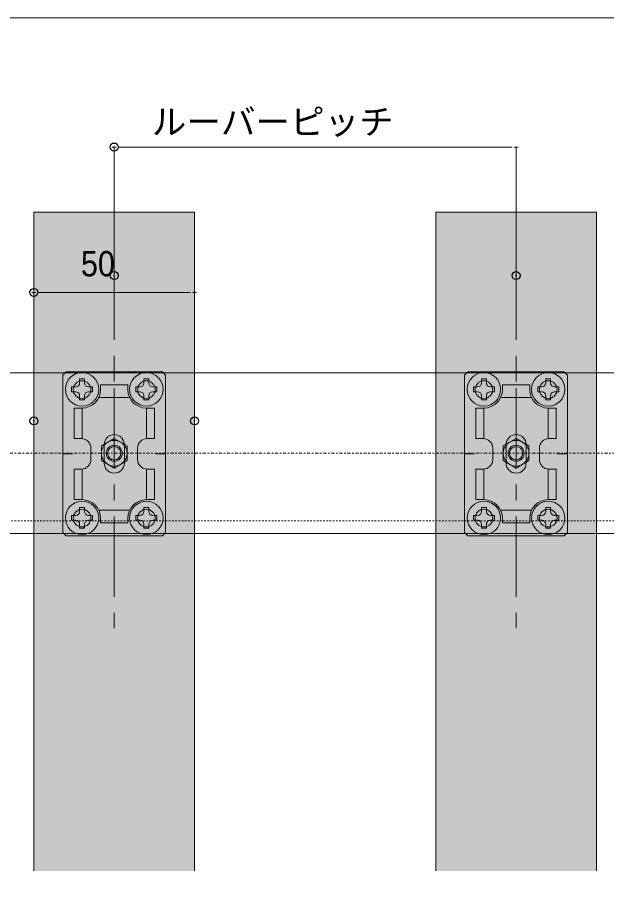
# Model space of a CAD drawing. Units: millimetres, scale not verified. Extents: x -1200 to 1200, y -342 to 342.
# Drawn here: x 423.2 to 459.8, y -53.4 to 1.6 of the extents above; entities that cross this region are included whole.
import ezdxf
from ezdxf.enums import TextEntityAlignment as Align

# ---------------------------------------------------------------- set-up
doc = ezdxf.new("R2010")
doc.units = ezdxf.units.MM
doc.header["$PDMODE"] = 32
doc.header["$PDSIZE"] = 0.5
doc.linetypes.add('CHAIN1', pattern=[8, 5, -1, 1, -1])
doc.linetypes.add('DASHED1', pattern=[1.8, 1.2, -0.6])
for name, color, linetype, lineweight in [('0-0_一般', 7, 'Continuous', 9), ('0-1_0', 7, 'Continuous', 9), ('0-3_寸法', 7, 'Continuous', 9), ('0-5_ルーバー', 7, 'Continuous', 9), ('0-7_ストリンガー', 7, 'Continuous', 9), ('0-9_背面金物', 7, 'Continuous', 9)]:
    doc.layers.add(name, color=color, linetype=linetype, lineweight=lineweight)
doc.layers.add('0-6_ハッチング', color=254, linetype='Continuous')
doc.layers.add('0-A_Defpoints', color=7, linetype='Continuous')
doc.styles.add('Osaka', font='')
doc.styles.get('Osaka').set_extended_font_data('Osaka')

# ---------------------------------------------------------------- blocks, each defined once
blk = doc.blocks.new('シンボル-26')
at = {"layer": '0-7_ストリンガー'}
for p, q in [((2562.5, 125), (-2562.5, 125)), ((2562.5, -125), (-2562.5, -125))]:
    blk.add_line(p, q, dxfattribs=at)
at = {"layer": '0-7_ストリンガー', "linetype": 'CHAIN1'}
blk.add_line((-2562.5, 0), (2667.05, 0), dxfattribs=at)
at = {"layer": '0-7_ストリンガー', "linetype": 'DASHED1'}
blk.add_line((2562.5, -105), (-2562.5, -105), dxfattribs=at)
blk = doc.blocks.new('グループ-178-1')
at = {"layer": '0-5_ルーバー'}
blk.add_lwpolyline([(127104.89, 136172.26), (127104.89, 137197.26), (126854.89, 137197.26), (126854.89, 136172.26)], dxfattribs=at)
blk = doc.blocks.new('グループ-179-1')
at = {"layer": '0-5_ルーバー'}
blk.add_lwpolyline([(127729.89, 136172.26), (127729.89, 137197.26), (127479.89, 137197.26), (127479.89, 136172.26)], dxfattribs=at)
blk = doc.blocks.new('グループ-354-1')
at = {"layer": '0-9_背面金物'}
for p, q in [((126899.89, 136943.75), (126904.89, 136948.75)), ((126899.89, 136821.25), (126899.89, 136943.75)), ((126904.89, 136948.75), (126979.89, 136948.75)), ((127054.89, 136948.75), (126979.89, 136948.75)), ((127054.89, 136948.75), (126979.89, 136948.75)), ((126979.89, 136933.75), (126979.89, 136948.75)), ((127059.89, 136943.75), (127054.89, 136948.75)), ((127059.89, 136821.25), (127059.89, 136943.75)), ((126958.64, 136921.25), (126958.64, 136928.75)), ((127001.14, 136928.75), (126958.64, 136928.75)), ((127001.14, 136921.25), (127001.14, 136928.75)), ((126955.78, 136908.75), (127004, 136908.75)), ((126917.39, 136892.5), (126929.89, 136892.5)), ((126917.39, 136845), (126917.39, 136892.5)), ((126929.89, 136845), (126929.89, 136892.5)), ((127042.39, 136892.5), (127029.89, 136892.5)), ((127029.89, 136845), (127029.89, 136892.5)), ((127042.39, 136845), (127042.39, 136892.5)), ((126917.39, 136845), (126928.64, 136845)), ((127042.39, 136845), (127031.14, 136845)), ((126943.64, 136830), (126943.64, 136812.5)), ((126964.39, 136806.88), (126964.39, 136835.62)), ((126995.64, 136806.88), (126995.64, 136835.62)), ((127016.14, 136830), (127016.14, 136812.5)), ((126899.89, 136821.25), (126899.89, 136698.75)), ((126899.89, 136821.25), (126914.89, 136821.25)), ((127044.89, 136821.25), (127059.89, 136821.25)), ((127059.89, 136821.25), (127059.89, 136698.75)), ((126917.39, 136797.5), (126928.64, 136797.5)), ((126917.39, 136797.5), (126917.39, 136750)), ((126929.89, 136797.5), (126929.89, 136750)), ((127029.89, 136797.5), (127029.89, 136750)), ((127042.39, 136797.5), (127031.14, 136797.5)), ((127042.39, 136797.5), (127042.39, 136750)), ((126917.39, 136750), (126929.89, 136750)), ((127042.39, 136750), (127029.89, 136750)), ((126955.78, 136733.75), (127004, 136733.75)), ((126958.64, 136721.25), (126958.64, 136713.75)), ((127001.14, 136721.25), (127001.14, 136713.75)), ((127001.14, 136713.75), (126958.64, 136713.75)), ((126979.89, 136693.75), (126979.89, 136708.75)), ((126899.89, 136698.75), (126904.89, 136693.75)), ((126904.89, 136693.75), (126979.89, 136693.75)), ((127054.89, 136693.75), (126979.89, 136693.75)), ((127054.89, 136693.75), (126979.89, 136693.75)), ((127059.89, 136698.75), (127054.89, 136693.75))]:
    blk.add_line(p, q, dxfattribs=at)
for centre, radius, start, end in [((126929.89, 136921.25), 13.75, 90, 270), ((126929.89, 136921.25), 13.75, 270, 90), ((127029.89, 136921.25), 13.75, 90, 270), ((127029.89, 136921.25), 13.75, 270, 90), ((126929.89, 136921.25), 28.75, 270, 0), ((127029.89, 136921.25), 28.75, 180, 270), ((126928.64, 136830), 15, 0, 90), ((126980.01, 136835.62), 15.62, 0, 180), ((127031.14, 136830), 15, 90, 180), ((126928.64, 136812.5), 15, 270, 0), ((126980.01, 136806.88), 15.62, 180, 0), ((127031.14, 136812.5), 15, 180, 270), ((126929.89, 136721.25), 28.75, 0, 90), ((127029.89, 136721.25), 28.75, 90, 180), ((126929.89, 136721.25), 13.75, 90, 270), ((126929.89, 136721.25), 13.75, 270, 90), ((127029.89, 136721.25), 13.75, 90, 270), ((127029.89, 136721.25), 13.75, 270, 90)]:
    blk.add_arc(centre, radius, start, end, dxfattribs=at)
blk = doc.blocks.new('グループ-355-1')
at = {"layer": '0-9_背面金物'}
for p, q in [((126979.89, 136845.36), (126959.89, 136833.81)), ((126999.89, 136833.81), (126979.89, 136845.36)), ((126959.89, 136833.81), (126959.89, 136810.71)), ((126999.89, 136810.71), (126999.89, 136833.81)), ((126959.89, 136810.71), (126979.89, 136799.17)), ((126979.89, 136799.17), (126999.89, 136810.71))]:
    blk.add_line(p, q, dxfattribs=at)
for radius in [20, 12.5, 10.34]:
    blk.add_circle((126979.89, 136822.26), radius, dxfattribs=at)
blk = doc.blocks.new('グループ-356-1')
at = {"layer": '0-9_背面金物'}
blk.add_line((126933.64, 136931.69), (126933.64, 136937.94), dxfattribs=at)
for points in [[(126933.64, 136937.94), (126926.14, 136937.94), (126926.14, 136931.69)], [(126919.89, 136925.44), (126913.64, 136925.44), (126913.64, 136917.94), (126919.89, 136917.94)], [(126939.89, 136917.94), (126946.14, 136917.94), (126946.14, 136925.44), (126939.89, 136925.44)], [(126926.14, 136911.69), (126926.14, 136905.44), (126933.64, 136905.44), (126933.64, 136911.69)]]:
    blk.add_lwpolyline(points, dxfattribs=at)
blk.add_circle((126929.89, 136921.69), 26, dxfattribs=at)
for centre, start, end in [((126919.89, 136931.69), 270, 0), ((126939.89, 136931.69), 180, 270), ((126919.89, 136911.69), 0, 90), ((126939.89, 136911.69), 90, 180)]:
    blk.add_arc(centre, 6.25, start, end, dxfattribs=at)
blk = doc.blocks.new('グループ-357-1')
at = {"layer": '0-9_背面金物'}
blk.add_line((126933.64, 136731.69), (126933.64, 136737.94), dxfattribs=at)
for points in [[(126933.64, 136737.94), (126926.14, 136737.94), (126926.14, 136731.69)], [(126919.89, 136725.44), (126913.64, 136725.44), (126913.64, 136717.94), (126919.89, 136717.94)], [(126939.89, 136717.94), (126946.14, 136717.94), (126946.14, 136725.44), (126939.89, 136725.44)], [(126926.14, 136711.69), (126926.14, 136705.44), (126933.64, 136705.44), (126933.64, 136711.69)]]:
    blk.add_lwpolyline(points, dxfattribs=at)
blk.add_circle((126929.89, 136721.69), 26, dxfattribs=at)
for centre, start, end in [((126919.89, 136731.69), 270, 0), ((126939.89, 136731.69), 180, 270), ((126919.89, 136711.69), 0, 90), ((126939.89, 136711.69), 90, 180)]:
    blk.add_arc(centre, 6.25, start, end, dxfattribs=at)
blk = doc.blocks.new('グループ-358-1')
at = {"layer": '0-9_背面金物'}
blk.add_line((127026.14, 136931.69), (127026.14, 136937.94), dxfattribs=at)
for points in [[(127026.14, 136937.94), (127033.64, 136937.94), (127033.64, 136931.69)], [(127019.89, 136917.94), (127013.64, 136917.94), (127013.64, 136925.44), (127019.89, 136925.44)], [(127039.89, 136925.44), (127046.14, 136925.44), (127046.14, 136917.94), (127039.89, 136917.94)], [(127033.64, 136911.69), (127033.64, 136905.44), (127026.14, 136905.44), (127026.14, 136911.69)]]:
    blk.add_lwpolyline(points, dxfattribs=at)
blk.add_circle((127029.89, 136921.69), 26, dxfattribs=at)
for centre, start, end in [((127019.89, 136931.69), 270, 0), ((127039.89, 136931.69), 180, 270), ((127019.89, 136911.69), 0, 90), ((127039.89, 136911.69), 90, 180)]:
    blk.add_arc(centre, 6.25, start, end, dxfattribs=at)
blk = doc.blocks.new('グループ-359-1')
at = {"layer": '0-9_背面金物'}
blk.add_line((127026.14, 136731.69), (127026.14, 136737.94), dxfattribs=at)
for points in [[(127026.14, 136737.94), (127033.64, 136737.94), (127033.64, 136731.69)], [(127019.89, 136717.94), (127013.64, 136717.94), (127013.64, 136725.44), (127019.89, 136725.44)], [(127039.89, 136725.44), (127046.14, 136725.44), (127046.14, 136717.94), (127039.89, 136717.94)], [(127033.64, 136711.69), (127033.64, 136705.44), (127026.14, 136705.44), (127026.14, 136711.69)]]:
    blk.add_lwpolyline(points, dxfattribs=at)
blk.add_circle((127029.89, 136721.69), 26, dxfattribs=at)
for centre, start, end in [((127019.89, 136731.69), 270, 0), ((127039.89, 136731.69), 180, 270), ((127019.89, 136711.69), 0, 90), ((127039.89, 136711.69), 90, 180)]:
    blk.add_arc(centre, 6.25, start, end, dxfattribs=at)
blk = doc.blocks.new('グループ-360-1')
at = {"layer": '0-9_背面金物'}
for name in ['グループ-354-1', 'グループ-356-1', 'グループ-358-1', 'グループ-355-1', 'グループ-357-1', 'グループ-359-1']:
    blk.add_blockref(name, (0, 0), dxfattribs=at)
blk = doc.blocks.new('グループ-382-1')
at = {"layer": '0-9_背面金物'}
blk.add_blockref('グループ-360-1', (0, 0), dxfattribs=at)
blk = doc.blocks.new('グループ-383-1')
at = {"layer": '0-9_背面金物'}
for p, q in [((127524.89, 136943.75), (127529.89, 136948.75)), ((127524.89, 136821.25), (127524.89, 136943.75)), ((127529.89, 136948.75), (127604.89, 136948.75)), ((127679.89, 136948.75), (127604.89, 136948.75)), ((127679.89, 136948.75), (127604.89, 136948.75)), ((127604.89, 136933.75), (127604.89, 136948.75)), ((127684.89, 136943.75), (127679.89, 136948.75)), ((127684.89, 136821.25), (127684.89, 136943.75)), ((127583.64, 136921.25), (127583.64, 136928.75)), ((127626.14, 136928.75), (127583.64, 136928.75)), ((127626.14, 136921.25), (127626.14, 136928.75)), ((127580.78, 136908.75), (127629, 136908.75)), ((127542.39, 136892.5), (127554.89, 136892.5)), ((127542.39, 136845), (127542.39, 136892.5)), ((127554.89, 136845), (127554.89, 136892.5)), ((127667.39, 136892.5), (127654.89, 136892.5)), ((127654.89, 136845), (127654.89, 136892.5)), ((127667.39, 136845), (127667.39, 136892.5)), ((127542.39, 136845), (127553.64, 136845)), ((127667.39, 136845), (127656.14, 136845)), ((127568.64, 136830), (127568.64, 136812.5)), ((127589.39, 136806.88), (127589.39, 136835.62)), ((127620.64, 136806.88), (127620.64, 136835.62)), ((127641.14, 136830), (127641.14, 136812.5)), ((127524.89, 136821.25), (127524.89, 136698.75)), ((127524.89, 136821.25), (127539.89, 136821.25)), ((127669.89, 136821.25), (127684.89, 136821.25)), ((127684.89, 136821.25), (127684.89, 136698.75)), ((127542.39, 136797.5), (127553.64, 136797.5)), ((127542.39, 136797.5), (127542.39, 136750)), ((127554.89, 136797.5), (127554.89, 136750)), ((127654.89, 136797.5), (127654.89, 136750)), ((127667.39, 136797.5), (127656.14, 136797.5)), ((127667.39, 136797.5), (127667.39, 136750)), ((127542.39, 136750), (127554.89, 136750)), ((127667.39, 136750), (127654.89, 136750)), ((127580.78, 136733.75), (127629, 136733.75)), ((127583.64, 136721.25), (127583.64, 136713.75)), ((127626.14, 136721.25), (127626.14, 136713.75)), ((127626.14, 136713.75), (127583.64, 136713.75)), ((127604.89, 136693.75), (127604.89, 136708.75)), ((127524.89, 136698.75), (127529.89, 136693.75)), ((127529.89, 136693.75), (127604.89, 136693.75)), ((127679.89, 136693.75), (127604.89, 136693.75)), ((127679.89, 136693.75), (127604.89, 136693.75)), ((127684.89, 136698.75), (127679.89, 136693.75))]:
    blk.add_line(p, q, dxfattribs=at)
for centre, radius, start, end in [((127554.89, 136921.25), 13.75, 90, 270), ((127554.89, 136921.25), 13.75, 270, 90), ((127654.89, 136921.25), 13.75, 90, 270), ((127654.89, 136921.25), 13.75, 270, 90), ((127554.89, 136921.25), 28.75, 270, 0), ((127654.89, 136921.25), 28.75, 180, 270), ((127553.64, 136830), 15, 0, 90), ((127605.01, 136835.62), 15.62, 0, 180), ((127656.14, 136830), 15, 90, 180), ((127553.64, 136812.5), 15, 270, 0), ((127605.01, 136806.88), 15.62, 180, 0), ((127656.14, 136812.5), 15, 180, 270), ((127554.89, 136721.25), 28.75, 0, 90), ((127654.89, 136721.25), 28.75, 90, 180), ((127554.89, 136721.25), 13.75, 90, 270), ((127554.89, 136721.25), 13.75, 270, 90), ((127654.89, 136721.25), 13.75, 90, 270), ((127654.89, 136721.25), 13.75, 270, 90)]:
    blk.add_arc(centre, radius, start, end, dxfattribs=at)
blk = doc.blocks.new('グループ-384-1')
at = {"layer": '0-9_背面金物'}
for p, q in [((127604.89, 136845.36), (127584.89, 136833.81)), ((127624.89, 136833.81), (127604.89, 136845.36)), ((127584.89, 136833.81), (127584.89, 136810.71)), ((127624.89, 136810.71), (127624.89, 136833.81)), ((127584.89, 136810.71), (127604.89, 136799.17)), ((127604.89, 136799.17), (127624.89, 136810.71))]:
    blk.add_line(p, q, dxfattribs=at)
for radius in [20, 12.5, 10.34]:
    blk.add_circle((127604.89, 136822.26), radius, dxfattribs=at)
blk = doc.blocks.new('グループ-385-1')
at = {"layer": '0-9_背面金物'}
blk.add_line((127558.64, 136931.69), (127558.64, 136937.94), dxfattribs=at)
for points in [[(127558.64, 136937.94), (127551.14, 136937.94), (127551.14, 136931.69)], [(127544.89, 136925.44), (127538.64, 136925.44), (127538.64, 136917.94), (127544.89, 136917.94)], [(127564.89, 136917.94), (127571.14, 136917.94), (127571.14, 136925.44), (127564.89, 136925.44)], [(127551.14, 136911.69), (127551.14, 136905.44), (127558.64, 136905.44), (127558.64, 136911.69)]]:
    blk.add_lwpolyline(points, dxfattribs=at)
blk.add_circle((127554.89, 136921.69), 26, dxfattribs=at)
for centre, start, end in [((127544.89, 136931.69), 270, 0), ((127564.89, 136931.69), 180, 270), ((127544.89, 136911.69), 0, 90), ((127564.89, 136911.69), 90, 180)]:
    blk.add_arc(centre, 6.25, start, end, dxfattribs=at)
blk = doc.blocks.new('グループ-386-1')
at = {"layer": '0-9_背面金物'}
blk.add_line((127558.64, 136731.69), (127558.64, 136737.94), dxfattribs=at)
for points in [[(127558.64, 136737.94), (127551.14, 136737.94), (127551.14, 136731.69)], [(127544.89, 136725.44), (127538.64, 136725.44), (127538.64, 136717.94), (127544.89, 136717.94)], [(127564.89, 136717.94), (127571.14, 136717.94), (127571.14, 136725.44), (127564.89, 136725.44)], [(127551.14, 136711.69), (127551.14, 136705.44), (127558.64, 136705.44), (127558.64, 136711.69)]]:
    blk.add_lwpolyline(points, dxfattribs=at)
blk.add_circle((127554.89, 136721.69), 26, dxfattribs=at)
for centre, start, end in [((127544.89, 136731.69), 270, 0), ((127564.89, 136731.69), 180, 270), ((127544.89, 136711.69), 0, 90), ((127564.89, 136711.69), 90, 180)]:
    blk.add_arc(centre, 6.25, start, end, dxfattribs=at)
blk = doc.blocks.new('グループ-387-1')
at = {"layer": '0-9_背面金物'}
blk.add_line((127651.14, 136931.69), (127651.14, 136937.94), dxfattribs=at)
for points in [[(127651.14, 136937.94), (127658.64, 136937.94), (127658.64, 136931.69)], [(127644.89, 136917.94), (127638.64, 136917.94), (127638.64, 136925.44), (127644.89, 136925.44)], [(127664.89, 136925.44), (127671.14, 136925.44), (127671.14, 136917.94), (127664.89, 136917.94)], [(127658.64, 136911.69), (127658.64, 136905.44), (127651.14, 136905.44), (127651.14, 136911.69)]]:
    blk.add_lwpolyline(points, dxfattribs=at)
blk.add_circle((127654.89, 136921.69), 26, dxfattribs=at)
for centre, start, end in [((127644.89, 136931.69), 270, 0), ((127664.89, 136931.69), 180, 270), ((127644.89, 136911.69), 0, 90), ((127664.89, 136911.69), 90, 180)]:
    blk.add_arc(centre, 6.25, start, end, dxfattribs=at)
blk = doc.blocks.new('グループ-388-1')
at = {"layer": '0-9_背面金物'}
blk.add_line((127651.14, 136731.69), (127651.14, 136737.94), dxfattribs=at)
for points in [[(127651.14, 136737.94), (127658.64, 136737.94), (127658.64, 136731.69)], [(127644.89, 136717.94), (127638.64, 136717.94), (127638.64, 136725.44), (127644.89, 136725.44)], [(127664.89, 136725.44), (127671.14, 136725.44), (127671.14, 136717.94), (127664.89, 136717.94)], [(127658.64, 136711.69), (127658.64, 136705.44), (127651.14, 136705.44), (127651.14, 136711.69)]]:
    blk.add_lwpolyline(points, dxfattribs=at)
blk.add_circle((127654.89, 136721.69), 26, dxfattribs=at)
for centre, start, end in [((127644.89, 136731.69), 270, 0), ((127664.89, 136731.69), 180, 270), ((127644.89, 136711.69), 0, 90), ((127664.89, 136711.69), 90, 180)]:
    blk.add_arc(centre, 6.25, start, end, dxfattribs=at)
blk = doc.blocks.new('グループ-389-1')
at = {"layer": '0-9_背面金物'}
for name in ['グループ-383-1', 'グループ-385-1', 'グループ-387-1', 'グループ-384-1', 'グループ-386-1', 'グループ-388-1']:
    blk.add_blockref(name, (0, 0), dxfattribs=at)
blk = doc.blocks.new('グループ-411-1')
at = {"layer": '0-9_背面金物'}
blk.add_blockref('グループ-389-1', (0, 0), dxfattribs=at)
blk = doc.blocks.new('_DOT')
at = {"layer": '0-1_0'}
for p, q in [((-2.5, 0), (-5, 0)), ((-1.25, 0), (1.25, 0))]:
    blk.add_line(p, q, dxfattribs=at)

msp = doc.modelspace()

# ---------------------------------------------------------------- linework, layer by layer
at = {"layer": '0-0_一般'}
msp.add_lwpolyline([(98.607, 1.558), (498.607, 1.558), (498.607, -258.442), (98.607, -258.442)], close=True, dxfattribs=at)
at = {"layer": '0-3_寸法'}
for p, q in [((429.196, -13.493), (429.196, -6.493)), ((453.695, -6.493), (429.696, -6.493)), ((454.196, -13.493), (454.196, -6.493)), ((424.196, -22.542), (424.196, -15.542)), ((433.695, -15.542), (424.696, -15.542)), ((434.196, -22.542), (434.196, -15.542))]:
    msp.add_line(p, q, dxfattribs=at)
at = {"layer": '0-3_寸法', "linetype": 'CHAIN1'}
for p, q in [((429.196, -13.493), (429.196, -36.442)), ((454.196, -13.493), (454.196, -36.442))]:
    msp.add_line(p, q, dxfattribs=at)
at = {"layer": '0-6_ハッチング'}
for points in [[(424.196, -51.551), (424.196, -10.551), (434.196, -51.551), (434.196, -10.551)], [(449.196, -51.551), (449.196, -10.551), (459.196, -51.551), (459.196, -10.551)]]:
    msp.add_solid(points, dxfattribs=at)
at = {"layer": '0-A_Defpoints'}
for p in [(429.196, -6.493), (429.196, -14.493), (454.196, -14.493), (424.196, -15.542), (424.196, -23.542), (434.196, -23.542)]:
    msp.add_point(p, dxfattribs=at)

# ---------------------------------------------------------------- block references
at = {"layer": '0-3_寸法', "xscale": 0.1001489, "yscale": 0.1001489, "rotation": 180}
for p in [(429.196, -6.493), (424.196, -15.542)]:
    msp.add_blockref('_DOT', p, dxfattribs=at)
at = {"layer": '0-3_寸法', "xscale": 0.1001489, "yscale": 0.1001489}
for p in [(454.196, -6.493), (434.196, -15.542)]:
    msp.add_blockref('_DOT', p, dxfattribs=at)
at = {"layer": '0-5_ルーバー', "xscale": 0.04, "yscale": 0.04}
for name in ['グループ-178-1', 'グループ-179-1']:
    msp.add_blockref(name, (-4650, -5498.442), dxfattribs=at)
at = {"layer": '0-7_ストリンガー', "xscale": 0.04, "yscale": 0.04}
msp.add_blockref('シンボル-26', (364.196, -25.551), dxfattribs=at)
at = {"layer": '0-9_背面金物', "xscale": 0.04, "yscale": 0.04}
for name in ['グループ-382-1', 'グループ-411-1']:
    msp.add_blockref(name, (-4650, -5498.442), dxfattribs=at)

# ---------------------------------------------------------------- texts
at = {"layer": '0-3_寸法', "style": 'Osaka'}
msp.add_text('ルーバーピッチ', height=1.576, dxfattribs=at).set_placement((431.535, -6.182), align=Align.BOTTOM_LEFT)
at = {"layer": '0-3_寸法', "style": 'Osaka', "width": 0.9}
msp.add_text('50', height=1.576, dxfattribs=at).set_placement((427.127, -15.016), align=Align.BOTTOM_LEFT)

doc.saveas('drawing.dxf')
